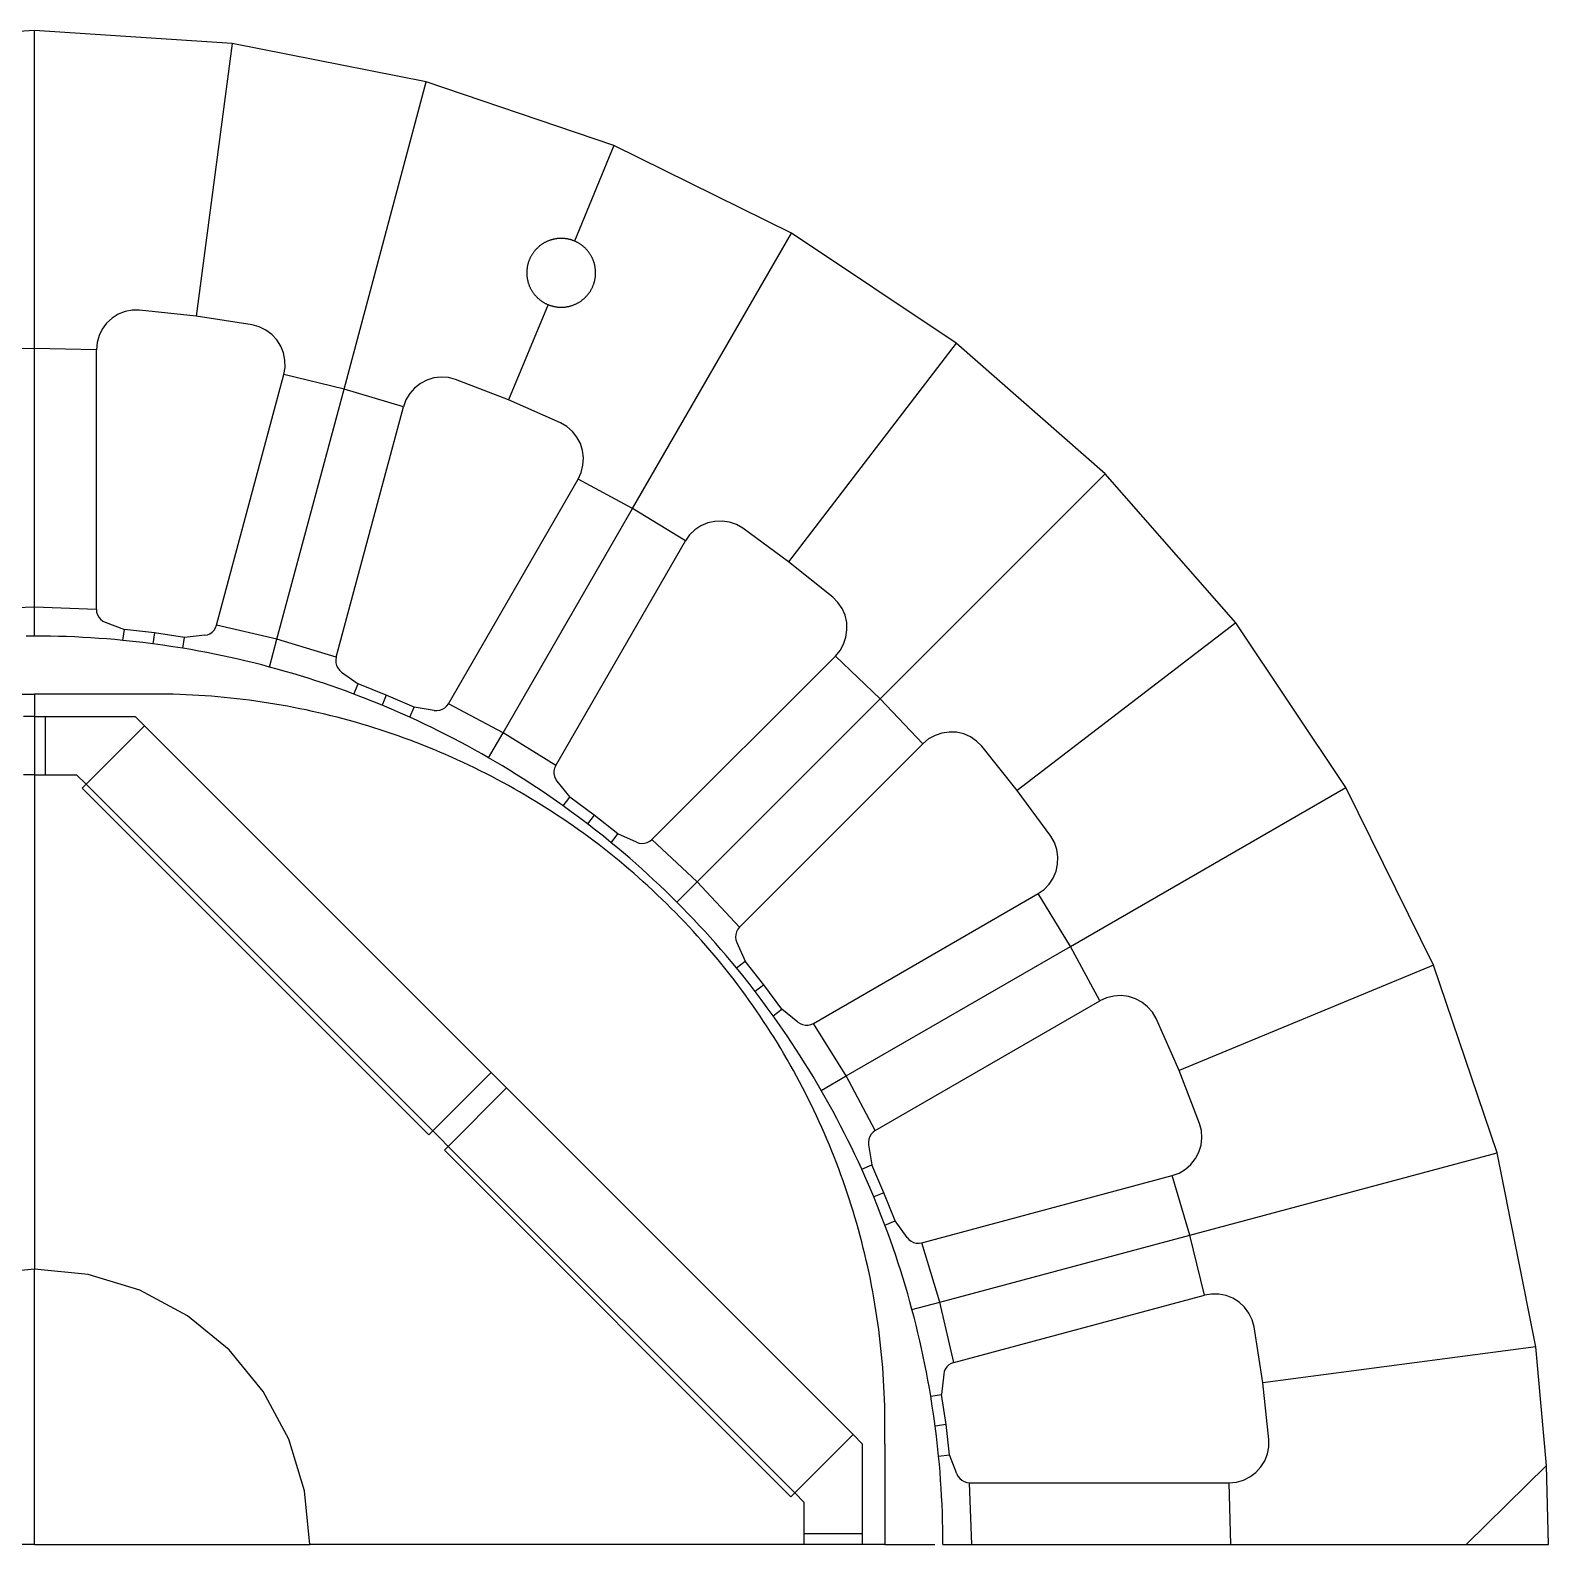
# Model space of a CAD drawing. Header units: metres. Extents: x -0.055 to 0.055, y 0 to 0.055.
# Drawn here: x -0.0001 to 0.055, y 0 to 0.055 of the extents above; entities that cross this region are included whole.
import ezdxf

# ---------------------------------------------------------------- set-up
doc = ezdxf.new("R2010")
doc.units = ezdxf.units.M

msp = doc.modelspace()

# ---------------------------------------------------------------- linework, layer by layer
at = {"layer": 'Layer'}
for p, q in [((0, 0.055), (-0.007179, 0.054529)), ((0, 0.043451), (0, 0.055)), ((0.007179, 0.054529), (0, 0.055)), ((0.007179, 0.054529), (0.005874, 0.044615)), ((0.014235, 0.053126), (0.007179, 0.054529)), ((0.011246, 0.04197), (0.014235, 0.053126)), ((0.021048, 0.050813), (0.014235, 0.053126)), ((0.021048, 0.050813), (0.019613, 0.047349)), ((0.0275, 0.047631), (0.021048, 0.050813)), ((0.018924, 0.047426), (0.018902, 0.047422)), ((0.018946, 0.04743), (0.018924, 0.047426)), ((0.018967, 0.047433), (0.018946, 0.04743)), ((0.018989, 0.047436), (0.018967, 0.047433)), ((0.019011, 0.047438), (0.018989, 0.047436)), ((0.019033, 0.04744), (0.019011, 0.047438)), ((0.019055, 0.047441), (0.019033, 0.04744)), ((0.019077, 0.047443), (0.019055, 0.047441)), ((0.019099, 0.047443), (0.019077, 0.047443)), ((0.01912, 0.047444), (0.019099, 0.047443)), ((0.019142, 0.047444), (0.01912, 0.047444)), ((0.019164, 0.047444), (0.019142, 0.047444)), ((0.019186, 0.047443), (0.019164, 0.047444)), ((0.019208, 0.047442), (0.019186, 0.047443)), ((0.01923, 0.04744), (0.019208, 0.047442)), ((0.019252, 0.047438), (0.01923, 0.04744)), ((0.019274, 0.047436), (0.019252, 0.047438)), ((0.019296, 0.047434), (0.019274, 0.047436)), ((0.019317, 0.04743), (0.019296, 0.047434)), ((0.019339, 0.047427), (0.019317, 0.04743)), ((0.019361, 0.047423), (0.019339, 0.047427)), ((0.021725, 0.03763), (0.0275, 0.047631)), ((0.033482, 0.043634), (0.0275, 0.047631)), ((0.018087, 0.046876), (0.018075, 0.046857)), ((0.018099, 0.046894), (0.018087, 0.046876)), ((0.018111, 0.046912), (0.018099, 0.046894)), ((0.018124, 0.04693), (0.018111, 0.046912)), ((0.018137, 0.046948), (0.018124, 0.04693)), ((0.01815, 0.046965), (0.018137, 0.046948)), ((0.018164, 0.046982), (0.01815, 0.046965)), ((0.018178, 0.046999), (0.018164, 0.046982)), ((0.018192, 0.047016), (0.018178, 0.046999)), ((0.018207, 0.047032), (0.018192, 0.047016)), ((0.018222, 0.047048), (0.018207, 0.047032)), ((0.018237, 0.047064), (0.018222, 0.047048)), ((0.018252, 0.04708), (0.018237, 0.047064)), ((0.018268, 0.047095), (0.018252, 0.04708)), ((0.018284, 0.04711), (0.018268, 0.047095)), ((0.0183, 0.047125), (0.018284, 0.04711)), ((0.018317, 0.047139), (0.0183, 0.047125)), ((0.018333, 0.047154), (0.018317, 0.047139)), ((0.01835, 0.047168), (0.018333, 0.047154)), ((0.018367, 0.047181), (0.01835, 0.047168)), ((0.018385, 0.047195), (0.018367, 0.047181)), ((0.018403, 0.047207), (0.018385, 0.047195)), ((0.01842, 0.04722), (0.018403, 0.047207)), ((0.018439, 0.047233), (0.01842, 0.04722)), ((0.018457, 0.047245), (0.018439, 0.047233)), ((0.018475, 0.047256), (0.018457, 0.047245)), ((0.018494, 0.047268), (0.018475, 0.047256)), ((0.018513, 0.047279), (0.018494, 0.047268)), ((0.018532, 0.04729), (0.018513, 0.047279)), ((0.018552, 0.0473), (0.018532, 0.04729)), ((0.018571, 0.04731), (0.018552, 0.0473)), ((0.018591, 0.04732), (0.018571, 0.04731)), ((0.018611, 0.047329), (0.018591, 0.04732)), ((0.018631, 0.047338), (0.018611, 0.047329)), ((0.018651, 0.047347), (0.018631, 0.047338)), ((0.018671, 0.047355), (0.018651, 0.047347)), ((0.018692, 0.047363), (0.018671, 0.047355)), ((0.018712, 0.047371), (0.018692, 0.047363)), ((0.018733, 0.047378), (0.018712, 0.047371)), ((0.018754, 0.047385), (0.018733, 0.047378)), ((0.018775, 0.047391), (0.018754, 0.047385)), ((0.018796, 0.047397), (0.018775, 0.047391)), ((0.018817, 0.047403), (0.018796, 0.047397)), ((0.018838, 0.047408), (0.018817, 0.047403)), ((0.018859, 0.047413), (0.018838, 0.047408)), ((0.018881, 0.047418), (0.018859, 0.047413)), ((0.018902, 0.047422), (0.018881, 0.047418)), ((0.019382, 0.047419), (0.019361, 0.047423)), ((0.019404, 0.047415), (0.019382, 0.047419)), ((0.019425, 0.04741), (0.019404, 0.047415)), ((0.019446, 0.047404), (0.019425, 0.04741)), ((0.019467, 0.047399), (0.019446, 0.047404)), ((0.019488, 0.047393), (0.019467, 0.047399)), ((0.019509, 0.047386), (0.019488, 0.047393)), ((0.01953, 0.04738), (0.019509, 0.047386)), ((0.019551, 0.047372), (0.01953, 0.04738)), ((0.019572, 0.047365), (0.019551, 0.047372)), ((0.019592, 0.047357), (0.019572, 0.047365)), ((0.019613, 0.047349), (0.019592, 0.047357)), ((0.019633, 0.04734), (0.019613, 0.047349)), ((0.019653, 0.047331), (0.019633, 0.04734)), ((0.019673, 0.047322), (0.019653, 0.047331)), ((0.019692, 0.047312), (0.019673, 0.047322)), ((0.019712, 0.047302), (0.019692, 0.047312)), ((0.019731, 0.047292), (0.019712, 0.047302)), ((0.01975, 0.047282), (0.019731, 0.047292)), ((0.019769, 0.047271), (0.01975, 0.047282)), ((0.019788, 0.047259), (0.019769, 0.047271)), ((0.019807, 0.047248), (0.019788, 0.047259)), ((0.019825, 0.047236), (0.019807, 0.047248)), ((0.019843, 0.047223), (0.019825, 0.047236)), ((0.019861, 0.047211), (0.019843, 0.047223)), ((0.019879, 0.047198), (0.019861, 0.047211)), ((0.019897, 0.047185), (0.019879, 0.047198)), ((0.019914, 0.047171), (0.019897, 0.047185)), ((0.019931, 0.047157), (0.019914, 0.047171)), ((0.019948, 0.047143), (0.019931, 0.047157)), ((0.019964, 0.047129), (0.019948, 0.047143)), ((0.01998, 0.047114), (0.019964, 0.047129)), ((0.019996, 0.047099), (0.01998, 0.047114)), ((0.020012, 0.047084), (0.019996, 0.047099)), ((0.020028, 0.047068), (0.020012, 0.047084)), ((0.020043, 0.047052), (0.020028, 0.047068)), ((0.020058, 0.047036), (0.020043, 0.047052)), ((0.020072, 0.04702), (0.020058, 0.047036)), ((0.020087, 0.047003), (0.020072, 0.04702)), ((0.020101, 0.046986), (0.020087, 0.047003)), ((0.020115, 0.046969), (0.020101, 0.046986)), ((0.020128, 0.046952), (0.020115, 0.046969)), ((0.020141, 0.046934), (0.020128, 0.046952)), ((0.020154, 0.046917), (0.020141, 0.046934)), ((0.020167, 0.046899), (0.020154, 0.046917)), ((0.020179, 0.04688), (0.020167, 0.046899)), ((0.020191, 0.046862), (0.020179, 0.04688)), ((0.017893, 0.046344), (0.017891, 0.046323)), ((0.017896, 0.046366), (0.017893, 0.046344)), ((0.017899, 0.046388), (0.017896, 0.046366)), ((0.017903, 0.04641), (0.017899, 0.046388)), ((0.017907, 0.046431), (0.017903, 0.04641)), ((0.017911, 0.046453), (0.017907, 0.046431)), ((0.017916, 0.046474), (0.017911, 0.046453)), ((0.017921, 0.046495), (0.017916, 0.046474)), ((0.017927, 0.046517), (0.017921, 0.046495)), ((0.017932, 0.046538), (0.017927, 0.046517)), ((0.017939, 0.046559), (0.017932, 0.046538)), ((0.017945, 0.04658), (0.017939, 0.046559)), ((0.017952, 0.046601), (0.017945, 0.04658)), ((0.017959, 0.046621), (0.017952, 0.046601)), ((0.017967, 0.046642), (0.017959, 0.046621)), ((0.017975, 0.046662), (0.017967, 0.046642)), ((0.017984, 0.046682), (0.017975, 0.046662)), ((0.017992, 0.046703), (0.017984, 0.046682)), ((0.018001, 0.046723), (0.017992, 0.046703)), ((0.018011, 0.046742), (0.018001, 0.046723)), ((0.018021, 0.046762), (0.018011, 0.046742)), ((0.018031, 0.046781), (0.018021, 0.046762)), ((0.018041, 0.046801), (0.018031, 0.046781)), ((0.018052, 0.04682), (0.018041, 0.046801)), ((0.018063, 0.046839), (0.018052, 0.04682)), ((0.018075, 0.046857), (0.018063, 0.046839)), ((0.020202, 0.046843), (0.020191, 0.046862)), ((0.020213, 0.046825), (0.020202, 0.046843)), ((0.020224, 0.046805), (0.020213, 0.046825)), ((0.020235, 0.046786), (0.020224, 0.046805)), ((0.020245, 0.046767), (0.020235, 0.046786)), ((0.020255, 0.046747), (0.020245, 0.046767)), ((0.020265, 0.046727), (0.020255, 0.046747)), ((0.020274, 0.046708), (0.020265, 0.046727)), ((0.020283, 0.046687), (0.020274, 0.046708)), ((0.020291, 0.046667), (0.020283, 0.046687)), ((0.020299, 0.046647), (0.020291, 0.046667)), ((0.020307, 0.046626), (0.020299, 0.046647)), ((0.020314, 0.046606), (0.020307, 0.046626)), ((0.020321, 0.046585), (0.020314, 0.046606)), ((0.020328, 0.046564), (0.020321, 0.046585)), ((0.020334, 0.046543), (0.020328, 0.046564)), ((0.02034, 0.046522), (0.020334, 0.046543)), ((0.020346, 0.046501), (0.02034, 0.046522)), ((0.020351, 0.046479), (0.020346, 0.046501)), ((0.020356, 0.046458), (0.020351, 0.046479)), ((0.02036, 0.046436), (0.020356, 0.046458)), ((0.020364, 0.046415), (0.02036, 0.046436)), ((0.020368, 0.046393), (0.020364, 0.046415)), ((0.020371, 0.046372), (0.020368, 0.046393)), ((0.020374, 0.04635), (0.020371, 0.046372)), ((0.020377, 0.046328), (0.020374, 0.04635)), ((0.020379, 0.046306), (0.020377, 0.046328)), ((0.017885, 0.046235), (0.017884, 0.046213)), ((0.017884, 0.046213), (0.017884, 0.046191)), ((0.017884, 0.046191), (0.017884, 0.046169)), ((0.017884, 0.046169), (0.017885, 0.046147)), ((0.017886, 0.046257), (0.017885, 0.046235)), ((0.017885, 0.046147), (0.017886, 0.046125)), ((0.017887, 0.046279), (0.017886, 0.046257)), ((0.017886, 0.046125), (0.017887, 0.046104)), ((0.017889, 0.046301), (0.017887, 0.046279)), ((0.017887, 0.046104), (0.017889, 0.046082)), ((0.017891, 0.046323), (0.017889, 0.046301)), ((0.017889, 0.046082), (0.017891, 0.04606)), ((0.017891, 0.04606), (0.017894, 0.046038)), ((0.017894, 0.046038), (0.017897, 0.046016)), ((0.017897, 0.046016), (0.0179, 0.045995)), ((0.0179, 0.045995), (0.017904, 0.045973)), ((0.017904, 0.045973), (0.017908, 0.045951)), ((0.017908, 0.045951), (0.017912, 0.04593)), ((0.017912, 0.04593), (0.017917, 0.045909)), ((0.017917, 0.045909), (0.017922, 0.045887)), ((0.017922, 0.045887), (0.017928, 0.045866)), ((0.017928, 0.045866), (0.017934, 0.045845)), ((0.017934, 0.045845), (0.01794, 0.045824)), ((0.01794, 0.045824), (0.017947, 0.045803)), ((0.017947, 0.045803), (0.017954, 0.045782)), ((0.017954, 0.045782), (0.017961, 0.045762)), ((0.020309, 0.045767), (0.020316, 0.045787)), ((0.020316, 0.045787), (0.020323, 0.045808)), ((0.020323, 0.045808), (0.02033, 0.045829)), ((0.02033, 0.045829), (0.020336, 0.04585)), ((0.020336, 0.04585), (0.020342, 0.045871)), ((0.020342, 0.045871), (0.020347, 0.045893)), ((0.020347, 0.045893), (0.020352, 0.045914)), ((0.020352, 0.045914), (0.020357, 0.045935)), ((0.020357, 0.045935), (0.020361, 0.045957)), ((0.020361, 0.045957), (0.020365, 0.045978)), ((0.020365, 0.045978), (0.020369, 0.046)), ((0.020369, 0.046), (0.020372, 0.046022)), ((0.020372, 0.046022), (0.020375, 0.046044)), ((0.020375, 0.046044), (0.020378, 0.046065)), ((0.020378, 0.046065), (0.02038, 0.046087)), ((0.020381, 0.046284), (0.020379, 0.046306)), ((0.02038, 0.046087), (0.020381, 0.046109)), ((0.020382, 0.046263), (0.020381, 0.046284)), ((0.020381, 0.046109), (0.020383, 0.046131)), ((0.020383, 0.046241), (0.020382, 0.046263)), ((0.020384, 0.046219), (0.020383, 0.046241)), ((0.020383, 0.046153), (0.020384, 0.046175)), ((0.020383, 0.046131), (0.020383, 0.046153)), ((0.020384, 0.046197), (0.020384, 0.046219)), ((0.020384, 0.046175), (0.020384, 0.046197)), ((0.017961, 0.045762), (0.017969, 0.045741)), ((0.017969, 0.045741), (0.017977, 0.045721)), ((0.017977, 0.045721), (0.017986, 0.0457)), ((0.017986, 0.0457), (0.017995, 0.04568)), ((0.017995, 0.04568), (0.018004, 0.04566)), ((0.018004, 0.04566), (0.018013, 0.045641)), ((0.018013, 0.045641), (0.018023, 0.045621)), ((0.018023, 0.045621), (0.018033, 0.045602)), ((0.018033, 0.045602), (0.018044, 0.045582)), ((0.018044, 0.045582), (0.018055, 0.045563)), ((0.018055, 0.045563), (0.018066, 0.045545)), ((0.018066, 0.045545), (0.018078, 0.045526)), ((0.018078, 0.045526), (0.01809, 0.045508)), ((0.01809, 0.045508), (0.018102, 0.045489)), ((0.018102, 0.045489), (0.018114, 0.045471)), ((0.018114, 0.045471), (0.018127, 0.045453)), ((0.018127, 0.045453), (0.01814, 0.045436)), ((0.01814, 0.045436), (0.018154, 0.045419)), ((0.018154, 0.045419), (0.018167, 0.045402)), ((0.018167, 0.045402), (0.018182, 0.045385)), ((0.018182, 0.045385), (0.018196, 0.045368)), ((0.018196, 0.045368), (0.018211, 0.045352)), ((0.018211, 0.045352), (0.018225, 0.045336)), ((0.018225, 0.045336), (0.018241, 0.04532)), ((0.018241, 0.04532), (0.018256, 0.045304)), ((0.018256, 0.045304), (0.018272, 0.045289)), ((0.018272, 0.045289), (0.018288, 0.045274)), ((0.018288, 0.045274), (0.018304, 0.045259)), ((0.018304, 0.045259), (0.018321, 0.045245)), ((0.018321, 0.045245), (0.018337, 0.045231)), ((0.018337, 0.045231), (0.018355, 0.045217)), ((0.019901, 0.045207), (0.019918, 0.04522)), ((0.019918, 0.04522), (0.019935, 0.045234)), ((0.019935, 0.045234), (0.019952, 0.045248)), ((0.019952, 0.045248), (0.019968, 0.045263)), ((0.019968, 0.045263), (0.019984, 0.045278)), ((0.019984, 0.045278), (0.02, 0.045293)), ((0.02, 0.045293), (0.020016, 0.045308)), ((0.020016, 0.045308), (0.020032, 0.045324)), ((0.020032, 0.045324), (0.020047, 0.04534)), ((0.020047, 0.04534), (0.020062, 0.045356)), ((0.020062, 0.045356), (0.020076, 0.045372)), ((0.020076, 0.045372), (0.02009, 0.045389)), ((0.02009, 0.045389), (0.020104, 0.045406)), ((0.020104, 0.045406), (0.020118, 0.045423)), ((0.020118, 0.045423), (0.020131, 0.04544)), ((0.020131, 0.04544), (0.020144, 0.045458)), ((0.020144, 0.045458), (0.020157, 0.045476)), ((0.020157, 0.045476), (0.02017, 0.045494)), ((0.02017, 0.045494), (0.020182, 0.045512)), ((0.020182, 0.045512), (0.020194, 0.045531)), ((0.020194, 0.045531), (0.020205, 0.045549)), ((0.020205, 0.045549), (0.020216, 0.045568)), ((0.020216, 0.045568), (0.020227, 0.045587)), ((0.020227, 0.045587), (0.020238, 0.045607)), ((0.020238, 0.045607), (0.020248, 0.045626)), ((0.020248, 0.045626), (0.020257, 0.045646)), ((0.020257, 0.045646), (0.020267, 0.045665)), ((0.020267, 0.045665), (0.020276, 0.045685)), ((0.020276, 0.045685), (0.020285, 0.045706)), ((0.020285, 0.045706), (0.020293, 0.045726)), ((0.020293, 0.045726), (0.020301, 0.045746)), ((0.020301, 0.045746), (0.020309, 0.045767)), ((0.003047, 0.044687), (0.002821, 0.044546)), ((0.003295, 0.044785), (0.003047, 0.044687)), ((0.003557, 0.044835), (0.003295, 0.044785)), ((0.003823, 0.044837), (0.003557, 0.044835)), ((0.005874, 0.044615), (0.003823, 0.044837)), ((0.018656, 0.045039), (0.017221, 0.041575)), ((0.018355, 0.045217), (0.018372, 0.045203)), ((0.018372, 0.045203), (0.018389, 0.04519)), ((0.018389, 0.04519), (0.018407, 0.045177)), ((0.018407, 0.045177), (0.018425, 0.045165)), ((0.018425, 0.045165), (0.018443, 0.045152)), ((0.018443, 0.045152), (0.018462, 0.04514)), ((0.018462, 0.04514), (0.01848, 0.045129)), ((0.01848, 0.045129), (0.018499, 0.045117)), ((0.018499, 0.045117), (0.018518, 0.045106)), ((0.018518, 0.045106), (0.018537, 0.045096)), ((0.018537, 0.045096), (0.018556, 0.045085)), ((0.018556, 0.045085), (0.018576, 0.045076)), ((0.018576, 0.045076), (0.018596, 0.045066)), ((0.018596, 0.045066), (0.018616, 0.045057)), ((0.018616, 0.045057), (0.018636, 0.045048)), ((0.018636, 0.045048), (0.018656, 0.045039)), ((0.018656, 0.045039), (0.018676, 0.045031)), ((0.018676, 0.045031), (0.018697, 0.045023)), ((0.018697, 0.045023), (0.018717, 0.045016)), ((0.018717, 0.045016), (0.018738, 0.045008)), ((0.018738, 0.045008), (0.018759, 0.045002)), ((0.018759, 0.045002), (0.01878, 0.044995)), ((0.01878, 0.044995), (0.018801, 0.044989)), ((0.018801, 0.044989), (0.018822, 0.044984)), ((0.018822, 0.044984), (0.018843, 0.044978)), ((0.018843, 0.044978), (0.018865, 0.044973)), ((0.018865, 0.044973), (0.018886, 0.044969)), ((0.018886, 0.044969), (0.018908, 0.044965)), ((0.018908, 0.044965), (0.018929, 0.044961)), ((0.018929, 0.044961), (0.018951, 0.044957)), ((0.018951, 0.044957), (0.018973, 0.044954)), ((0.018973, 0.044954), (0.018995, 0.044952)), ((0.018995, 0.044952), (0.019016, 0.04495)), ((0.019016, 0.04495), (0.019038, 0.044948)), ((0.019038, 0.044948), (0.01906, 0.044946)), ((0.01906, 0.044946), (0.019082, 0.044945)), ((0.019082, 0.044945), (0.019104, 0.044944)), ((0.019104, 0.044944), (0.019126, 0.044944)), ((0.019126, 0.044944), (0.019148, 0.044944)), ((0.019148, 0.044944), (0.01917, 0.044944)), ((0.01917, 0.044944), (0.019192, 0.044945)), ((0.019192, 0.044945), (0.019214, 0.044947)), ((0.019214, 0.044947), (0.019236, 0.044948)), ((0.019236, 0.044948), (0.019257, 0.04495)), ((0.019257, 0.04495), (0.019279, 0.044952)), ((0.019279, 0.044952), (0.019301, 0.044955)), ((0.019301, 0.044955), (0.019323, 0.044958)), ((0.019323, 0.044958), (0.019344, 0.044962)), ((0.019344, 0.044962), (0.019366, 0.044966)), ((0.019366, 0.044966), (0.019387, 0.04497)), ((0.019387, 0.04497), (0.019409, 0.044975)), ((0.019409, 0.044975), (0.01943, 0.04498)), ((0.01943, 0.04498), (0.019452, 0.044985)), ((0.019452, 0.044985), (0.019473, 0.044991)), ((0.019473, 0.044991), (0.019494, 0.044997)), ((0.019494, 0.044997), (0.019515, 0.045003)), ((0.019515, 0.045003), (0.019536, 0.04501)), ((0.019536, 0.04501), (0.019556, 0.045017)), ((0.019556, 0.045017), (0.019577, 0.045025)), ((0.019577, 0.045025), (0.019597, 0.045033)), ((0.019597, 0.045033), (0.019618, 0.045041)), ((0.019618, 0.045041), (0.019638, 0.04505)), ((0.019638, 0.04505), (0.019658, 0.045059)), ((0.019658, 0.045059), (0.019678, 0.045068)), ((0.019678, 0.045068), (0.019697, 0.045078)), ((0.019697, 0.045078), (0.019717, 0.045088)), ((0.019717, 0.045088), (0.019736, 0.045098)), ((0.019736, 0.045098), (0.019755, 0.045109)), ((0.019755, 0.045109), (0.019774, 0.04512)), ((0.019774, 0.04512), (0.019793, 0.045132)), ((0.019793, 0.045132), (0.019811, 0.045143)), ((0.019811, 0.045143), (0.01983, 0.045155)), ((0.01983, 0.045155), (0.019848, 0.045168)), ((0.019848, 0.045168), (0.019866, 0.04518)), ((0.019866, 0.04518), (0.019883, 0.045193)), ((0.019883, 0.045193), (0.019901, 0.045207)), ((0.002465, 0.044153), (0.002347, 0.043914)), ((0.002625, 0.044366), (0.002465, 0.044153)), ((0.002821, 0.044546), (0.002625, 0.044366)), ((0.007912, 0.044299), (0.005874, 0.044615)), ((0.008169, 0.044228), (0.007912, 0.044299)), ((0.008408, 0.044112), (0.008169, 0.044228)), ((0.002274, 0.043658), (0.00225, 0.043393)), ((0.002347, 0.043914), (0.002274, 0.043658)), ((0.008622, 0.043953), (0.008408, 0.044112)), ((0.008804, 0.043758), (0.008622, 0.043953)), ((0.008947, 0.043534), (0.008804, 0.043758)), ((0.033482, 0.043634), (0.027394, 0.035701)), ((0.038891, 0.038891), (0.033482, 0.043634)), ((0, 0.043451), (-0.00225, 0.043393)), ((0, 0.034045), (0, 0.043451)), ((0.00225, 0.043393), (0, 0.043451)), ((0.00225, 0.03397), (0.00225, 0.043393)), ((0.009046, 0.043286), (0.008947, 0.043534)), ((0.009099, 0.043025), (0.009046, 0.043286)), ((0.009103, 0.042759), (0.009099, 0.043025)), ((0.006619, 0.033395), (0.009057, 0.042496)), ((0.009057, 0.042496), (0.009103, 0.042759)), ((0.011246, 0.04197), (0.009057, 0.042496)), ((0.008811, 0.032885), (0.011246, 0.04197)), ((0.013404, 0.041332), (0.011246, 0.04197)), ((0.013809, 0.04201), (0.013633, 0.04181)), ((0.014019, 0.042175), (0.013809, 0.04201)), ((0.014255, 0.042298), (0.014019, 0.042175)), ((0.014509, 0.042376), (0.014255, 0.042298)), ((0.014774, 0.042406), (0.014509, 0.042376)), ((0.01504, 0.042387), (0.014774, 0.042406)), ((0.015298, 0.04232), (0.01504, 0.042387)), ((0.017221, 0.041575), (0.015298, 0.04232)), ((0.013496, 0.041582), (0.013404, 0.041332)), ((0.013633, 0.04181), (0.013496, 0.041582)), ((0.019108, 0.040742), (0.017221, 0.041575)), ((0.010965, 0.03223), (0.013404, 0.041332)), ((0.019337, 0.040607), (0.019108, 0.040742)), ((0.019539, 0.040432), (0.019337, 0.040607)), ((0.019705, 0.040224), (0.019539, 0.040432)), ((0.01983, 0.039989), (0.019705, 0.040224)), ((0.019909, 0.039735), (0.01983, 0.039989)), ((0.019941, 0.03947), (0.019909, 0.039735)), ((0.019859, 0.038946), (0.019924, 0.039204)), ((0.019924, 0.039204), (0.019941, 0.03947)), ((0.015037, 0.030544), (0.019748, 0.038704)), ((0.019748, 0.038704), (0.019859, 0.038946)), ((0.021725, 0.03763), (0.019748, 0.038704)), ((0.030724, 0.030724), (0.038891, 0.038891)), ((0.043634, 0.033482), (0.038891, 0.038891)), ((0.017022, 0.029483), (0.021725, 0.03763)), ((0.023645, 0.036454), (0.021725, 0.03763)), ((0.024211, 0.037005), (0.02399, 0.036857)), ((0.024456, 0.037109), (0.024211, 0.037005)), ((0.024717, 0.037167), (0.024456, 0.037109)), ((0.024983, 0.037177), (0.024717, 0.037167)), ((0.025246, 0.037137), (0.024983, 0.037177)), ((0.025498, 0.03705), (0.025246, 0.037137)), ((0.02573, 0.036919), (0.025498, 0.03705)), ((0.018934, 0.028294), (0.023645, 0.036454)), ((0.023799, 0.036672), (0.023645, 0.036454)), ((0.02399, 0.036857), (0.023799, 0.036672)), ((0.027394, 0.035701), (0.02573, 0.036919)), ((0.029001, 0.034408), (0.027394, 0.035701)), ((0.029188, 0.034218), (0.029001, 0.034408)), ((0.029338, 0.033998), (0.029188, 0.034218)), ((0, 0.034045), (-0.00225, 0.03397)), ((0, 0.033), (0, 0.034045)), ((0.00225, 0.03397), (0, 0.034045)), ((0.00225, 0.03397), (0.00226, 0.03387)), ((0.00226, 0.03387), (0.00229, 0.033774)), ((0.00229, 0.033774), (0.002339, 0.033686)), ((0.002339, 0.033686), (0.002404, 0.033609)), ((0.029444, 0.033754), (0.029338, 0.033998)), ((0.029504, 0.033494), (0.029444, 0.033754)), ((0.002404, 0.033609), (0.002483, 0.033547)), ((0.002483, 0.033547), (0.002573, 0.033503)), ((0.002573, 0.033503), (0.003267, 0.03324)), ((0.003214, 0.032843), (0.003267, 0.03324)), ((0.00436, 0.033114), (0.003267, 0.03324)), ((0.00436, 0.033114), (0.004307, 0.032718)), ((0.005448, 0.032953), (0.00436, 0.033114)), ((0.006377, 0.033086), (0.00646, 0.033143)), ((0.00646, 0.033143), (0.006529, 0.033216)), ((0.006529, 0.033216), (0.006583, 0.033301)), ((0.006583, 0.033301), (0.006619, 0.033395)), ((0.008811, 0.032885), (0.006619, 0.033395)), ((0.029478, 0.032964), (0.029515, 0.033228)), ((0.029515, 0.033228), (0.029504, 0.033494)), ((0.043634, 0.033482), (0.035701, 0.027394)), ((0.047631, 0.0275), (0.043634, 0.033482)), ((0, 0.033), (-0.000293, 0.032999)), ((0.000293, 0.032999), (0, 0.033)), ((0.000585, 0.032995), (0.000293, 0.032999)), ((0.000878, 0.032988), (0.000585, 0.032995)), ((0.00117, 0.032979), (0.000878, 0.032988)), ((0.001463, 0.032968), (0.00117, 0.032979)), ((0.001755, 0.032953), (0.001463, 0.032968)), ((0.002047, 0.032936), (0.001755, 0.032953)), ((0.002339, 0.032917), (0.002047, 0.032936)), ((0.002631, 0.032895), (0.002339, 0.032917)), ((0.002923, 0.03287), (0.002631, 0.032895)), ((0.003214, 0.032843), (0.002923, 0.03287)), ((0.003579, 0.032805), (0.003214, 0.032843)), ((0.003944, 0.032764), (0.003579, 0.032805)), ((0.004307, 0.032718), (0.003944, 0.032764)), ((0.004671, 0.032668), (0.004307, 0.032718)), ((0.005033, 0.032614), (0.004671, 0.032668)), ((0.005396, 0.032556), (0.005033, 0.032614)), ((0.005396, 0.032556), (0.005448, 0.032953)), ((0.005684, 0.032507), (0.005396, 0.032556)), ((0.006186, 0.033027), (0.005448, 0.032953)), ((0.006186, 0.033027), (0.006284, 0.033047)), ((0.006284, 0.033047), (0.006377, 0.033086)), ((0.008541, 0.031876), (0.008811, 0.032885)), ((0.010965, 0.03223), (0.008811, 0.032885)), ((0.029262, 0.032479), (0.029392, 0.032712)), ((0.029392, 0.032712), (0.029478, 0.032964)), ((0.005972, 0.032455), (0.005684, 0.032507)), ((0.00626, 0.032401), (0.005972, 0.032455)), ((0.006547, 0.032344), (0.00626, 0.032401)), ((0.006833, 0.032285), (0.006547, 0.032344)), ((0.00712, 0.032223), (0.006833, 0.032285)), ((0.007405, 0.032158), (0.00712, 0.032223)), ((0.00769, 0.032091), (0.007405, 0.032158)), ((0.007974, 0.032022), (0.00769, 0.032091)), ((0.008258, 0.03195), (0.007974, 0.032022)), ((0.010965, 0.03223), (0.010949, 0.032131)), ((0.010949, 0.032131), (0.010953, 0.032031)), ((0.010953, 0.032031), (0.010977, 0.031933)), ((0.02243, 0.025611), (0.029092, 0.032274)), ((0.029092, 0.032274), (0.029262, 0.032479)), ((0.030724, 0.030724), (0.029092, 0.032274)), ((0.008541, 0.031876), (0.008258, 0.03195)), ((0.008823, 0.031799), (0.008541, 0.031876)), ((0.009105, 0.031719), (0.008823, 0.031799)), ((0.009386, 0.031637), (0.009105, 0.031719)), ((0.009666, 0.031553), (0.009386, 0.031637)), ((0.009946, 0.031466), (0.009666, 0.031553)), ((0.010224, 0.031376), (0.009946, 0.031466)), ((0.010977, 0.031933), (0.011021, 0.031842)), ((0.011021, 0.031842), (0.011081, 0.031762)), ((0.011081, 0.031762), (0.011156, 0.031695)), ((0.011156, 0.031695), (0.011758, 0.031262)), ((-0.003655, 0.030884), (0, 0.030884)), ((0.003655, 0.030884), (0, 0.030884)), ((0, 0.030884), (0, 0.030084)), ((0.003887, 0.03089), (0.003655, 0.030884)), ((0.004119, 0.030893), (0.003887, 0.03089)), ((0.00435, 0.030894), (0.004119, 0.030893)), ((0.004582, 0.030893), (0.00435, 0.030894)), ((0.004814, 0.03089), (0.004582, 0.030893)), ((0.005045, 0.030885), (0.004814, 0.03089)), ((0.005277, 0.030878), (0.005045, 0.030885)), ((0.010502, 0.031284), (0.010224, 0.031376)), ((0.010779, 0.03119), (0.010502, 0.031284)), ((0.011056, 0.031093), (0.010779, 0.03119)), ((0.011331, 0.030994), (0.011056, 0.031093)), ((0.011605, 0.030892), (0.011331, 0.030994)), ((0.011605, 0.030892), (0.011758, 0.031262)), ((0.011948, 0.030761), (0.011605, 0.030892)), ((0.012782, 0.030858), (0.011758, 0.031262)), ((0.005508, 0.030869), (0.005277, 0.030878)), ((0.00574, 0.030858), (0.005508, 0.030869)), ((0.005971, 0.030845), (0.00574, 0.030858)), ((0.006202, 0.03083), (0.005971, 0.030845)), ((0.006433, 0.030813), (0.006202, 0.03083)), ((0.006664, 0.030794), (0.006433, 0.030813)), ((0.006895, 0.030773), (0.006664, 0.030794)), ((0.007125, 0.030749), (0.006895, 0.030773)), ((0.007355, 0.030724), (0.007125, 0.030749)), ((0.007586, 0.030697), (0.007355, 0.030724)), ((0.007815, 0.030668), (0.007586, 0.030697)), ((0.008045, 0.030637), (0.007815, 0.030668)), ((0.008274, 0.030604), (0.008045, 0.030637)), ((0.008503, 0.030568), (0.008274, 0.030604)), ((0.008732, 0.030531), (0.008503, 0.030568)), ((0.00896, 0.030492), (0.008732, 0.030531)), ((0.009188, 0.030451), (0.00896, 0.030492)), ((0.009416, 0.030408), (0.009188, 0.030451)), ((0.009643, 0.030363), (0.009416, 0.030408)), ((0.00987, 0.030316), (0.009643, 0.030363)), ((0.012289, 0.030626), (0.011948, 0.030761)), ((0.012629, 0.030488), (0.012289, 0.030626)), ((0.012782, 0.030858), (0.012629, 0.030488)), ((0.012967, 0.030346), (0.012629, 0.030488)), ((0.013791, 0.03042), (0.012782, 0.030858)), ((0.013303, 0.0302), (0.012967, 0.030346)), ((0.013638, 0.03005), (0.013791, 0.03042)), ((0.014523, 0.030301), (0.013791, 0.03042)), ((0.014723, 0.030308), (0.014818, 0.030342)), ((0.014818, 0.030342), (0.014904, 0.030394)), ((0.014904, 0.030394), (0.014978, 0.030462)), ((0.014978, 0.030462), (0.015037, 0.030544)), ((0.017022, 0.029483), (0.015037, 0.030544)), ((0.024073, 0.024073), (0.030724, 0.030724)), ((0.032274, 0.029092), (0.030724, 0.030724)), ((0, 0.030084), (-0.0004, 0.030084)), ((0, 0.030084), (0.0004, 0.030084)), ((0, 0.030084), (0, 0.027963)), ((0.0004, 0.030084), (0.003655, 0.030084)), ((0.0004, 0.027963), (0.0004, 0.030084)), ((0.003655, 0.030084), (0.004001, 0.029739)), ((0.010096, 0.030266), (0.00987, 0.030316)), ((0.010322, 0.030215), (0.010096, 0.030266)), ((0.010548, 0.030162), (0.010322, 0.030215)), ((0.010773, 0.030107), (0.010548, 0.030162)), ((0.010997, 0.03005), (0.010773, 0.030107)), ((0.011221, 0.029991), (0.010997, 0.03005)), ((0.011445, 0.029931), (0.011221, 0.029991)), ((0.011668, 0.029868), (0.011445, 0.029931)), ((0.01189, 0.029803), (0.011668, 0.029868)), ((0.012112, 0.029736), (0.01189, 0.029803)), ((0.013638, 0.03005), (0.013303, 0.0302)), ((0.013904, 0.029928), (0.013638, 0.03005)), ((0.014169, 0.029804), (0.013904, 0.029928)), ((0.014432, 0.029677), (0.014169, 0.029804)), ((0.014523, 0.030301), (0.014623, 0.030294)), ((0.014623, 0.030294), (0.014723, 0.030308)), ((0.001879, 0.027618), (0.004001, 0.029739)), ((0.004001, 0.029739), (0.016587, 0.017153)), ((0.012333, 0.029668), (0.012112, 0.029736)), ((0.012554, 0.029597), (0.012333, 0.029668)), ((0.012774, 0.029525), (0.012554, 0.029597)), ((0.012993, 0.02945), (0.012774, 0.029525)), ((0.013212, 0.029374), (0.012993, 0.02945)), ((0.01343, 0.029296), (0.013212, 0.029374)), ((0.013647, 0.029215), (0.01343, 0.029296)), ((0.014695, 0.029548), (0.014432, 0.029677)), ((0.014957, 0.029416), (0.014695, 0.029548)), ((0.015217, 0.029282), (0.014957, 0.029416)), ((0.015476, 0.029146), (0.015217, 0.029282)), ((0.0165, 0.028579), (0.017022, 0.029483)), ((0.018934, 0.028294), (0.017022, 0.029483)), ((0.032479, 0.029262), (0.032274, 0.029092)), ((0.032712, 0.029392), (0.032479, 0.029262)), ((0.032964, 0.029478), (0.032712, 0.029392)), ((0.033228, 0.029515), (0.032964, 0.029478)), ((0.033494, 0.029504), (0.033228, 0.029515)), ((0.033754, 0.029444), (0.033494, 0.029504)), ((0.033998, 0.029338), (0.033754, 0.029444)), ((0.034218, 0.029188), (0.033998, 0.029338)), ((0.013864, 0.029133), (0.013647, 0.029215)), ((0.01408, 0.02905), (0.013864, 0.029133)), ((0.014295, 0.028964), (0.01408, 0.02905)), ((0.01451, 0.028876), (0.014295, 0.028964)), ((0.014723, 0.028786), (0.01451, 0.028876)), ((0.014936, 0.028695), (0.014723, 0.028786)), ((0.015148, 0.028602), (0.014936, 0.028695)), ((0.015734, 0.029008), (0.015476, 0.029146)), ((0.01599, 0.028867), (0.015734, 0.029008)), ((0.016246, 0.028724), (0.01599, 0.028867)), ((0.0165, 0.028579), (0.016246, 0.028724)), ((0.025611, 0.02243), (0.032274, 0.029092)), ((0.034408, 0.029001), (0.034218, 0.029188)), ((0.035701, 0.027394), (0.034408, 0.029001)), ((0.015359, 0.028507), (0.015148, 0.028602)), ((0.01557, 0.02841), (0.015359, 0.028507)), ((0.015779, 0.028311), (0.01557, 0.02841)), ((0.015988, 0.02821), (0.015779, 0.028311)), ((0.016196, 0.028108), (0.015988, 0.02821)), ((0.016753, 0.028431), (0.0165, 0.028579)), ((0.017004, 0.028282), (0.016753, 0.028431)), ((0.017254, 0.02813), (0.017004, 0.028282)), ((0.017503, 0.027976), (0.017254, 0.02813)), ((0.018892, 0.028202), (0.01887, 0.028104)), ((0.018934, 0.028294), (0.018892, 0.028202)), ((0, 0.027963), (-0.0004, 0.027963)), ((0, 0.027963), (0.0004, 0.027963)), ((0, 0.027963), (0, 0.01)), ((0.0004, 0.027963), (0.001534, 0.027963)), ((0.001534, 0.027963), (0.001879, 0.027618)), ((0.001738, 0.027477), (0.001879, 0.027618)), ((0.001879, 0.027618), (0.014466, 0.015031)), ((0.016403, 0.028004), (0.016196, 0.028108)), ((0.016609, 0.027898), (0.016403, 0.028004)), ((0.016814, 0.02779), (0.016609, 0.027898)), ((0.017018, 0.02768), (0.016814, 0.02779)), ((0.017221, 0.027569), (0.017018, 0.02768)), ((0.017751, 0.027819), (0.017503, 0.027976)), ((0.017997, 0.027661), (0.017751, 0.027819)), ((0.018241, 0.0275), (0.017997, 0.027661)), ((0.01887, 0.028104), (0.018868, 0.028004)), ((0.018868, 0.028004), (0.018886, 0.027905)), ((0.018886, 0.027905), (0.018924, 0.027811)), ((0.018924, 0.027811), (0.01898, 0.027728)), ((0.01898, 0.027728), (0.019449, 0.027153)), ((0.014324, 0.01489), (0.001738, 0.027477)), ((0.017423, 0.027456), (0.017221, 0.027569)), ((0.017624, 0.027341), (0.017423, 0.027456)), ((0.017824, 0.027224), (0.017624, 0.027341)), ((0.018023, 0.027106), (0.017824, 0.027224)), ((0.018222, 0.026985), (0.018023, 0.027106)), ((0.018485, 0.027337), (0.018241, 0.0275)), ((0.018726, 0.027172), (0.018485, 0.027337)), ((0.018967, 0.027005), (0.018726, 0.027172)), ((0.019205, 0.026836), (0.019449, 0.027153)), ((0.020333, 0.026498), (0.019449, 0.027153)), ((0.036919, 0.02573), (0.035701, 0.027394)), ((0.03763, 0.021725), (0.047631, 0.0275)), ((0.050813, 0.021048), (0.047631, 0.0275)), ((0.018419, 0.026864), (0.018222, 0.026985)), ((0.018614, 0.02674), (0.018419, 0.026864)), ((0.018809, 0.026615), (0.018614, 0.02674)), ((0.019003, 0.026488), (0.018809, 0.026615)), ((0.019205, 0.026836), (0.018967, 0.027005)), ((0.019196, 0.026359), (0.019003, 0.026488)), ((0.019502, 0.026621), (0.019205, 0.026836)), ((0.019797, 0.026402), (0.019502, 0.026621)), ((0.020333, 0.026498), (0.020089, 0.026181)), ((0.021194, 0.025814), (0.020333, 0.026498)), ((0.019387, 0.026229), (0.019196, 0.026359)), ((0.019578, 0.026097), (0.019387, 0.026229)), ((0.019767, 0.025963), (0.019578, 0.026097)), ((0.019955, 0.025828), (0.019767, 0.025963)), ((0.020089, 0.026181), (0.019797, 0.026402)), ((0.020379, 0.025956), (0.020089, 0.026181)), ((0.020666, 0.025728), (0.020379, 0.025956)), ((0.020142, 0.025691), (0.019955, 0.025828)), ((0.020327, 0.025552), (0.020142, 0.025691)), ((0.020512, 0.025412), (0.020327, 0.025552)), ((0.020695, 0.02527), (0.020512, 0.025412)), ((0.020951, 0.025496), (0.020666, 0.025728)), ((0.020951, 0.025496), (0.021194, 0.025814)), ((0.021176, 0.02531), (0.020951, 0.025496)), ((0.021871, 0.025509), (0.021194, 0.025814)), ((0.021871, 0.025509), (0.021966, 0.025477)), ((0.021966, 0.025477), (0.022066, 0.025465)), ((0.022066, 0.025465), (0.022166, 0.025473)), ((0.022166, 0.025473), (0.022263, 0.025501)), ((0.022263, 0.025501), (0.022352, 0.025548)), ((0.022352, 0.025548), (0.02243, 0.025611)), ((0.024073, 0.024073), (0.02243, 0.025611)), ((0.03705, 0.025498), (0.036919, 0.02573)), ((0.037137, 0.025246), (0.03705, 0.025498)), ((0.020877, 0.025127), (0.020695, 0.02527)), ((0.021057, 0.024982), (0.020877, 0.025127)), ((0.021237, 0.024835), (0.021057, 0.024982)), ((0.0214, 0.025121), (0.021176, 0.02531)), ((0.021415, 0.024687), (0.021237, 0.024835)), ((0.021622, 0.02493), (0.0214, 0.025121)), ((0.021842, 0.024737), (0.021622, 0.02493)), ((0.037177, 0.024983), (0.037137, 0.025246)), ((0.037167, 0.024717), (0.037177, 0.024983)), ((0.021592, 0.024537), (0.021415, 0.024687)), ((0.021767, 0.024386), (0.021592, 0.024537)), ((0.021941, 0.024233), (0.021767, 0.024386)), ((0.02206, 0.024543), (0.021842, 0.024737)), ((0.022277, 0.024346), (0.02206, 0.024543)), ((0.022492, 0.024147), (0.022277, 0.024346)), ((0.037005, 0.024211), (0.037109, 0.024456)), ((0.037109, 0.024456), (0.037167, 0.024717)), ((0.022114, 0.024079), (0.021941, 0.024233)), ((0.022286, 0.023923), (0.022114, 0.024079)), ((0.022456, 0.023766), (0.022286, 0.023923)), ((0.022625, 0.023607), (0.022456, 0.023766)), ((0.022705, 0.023947), (0.022492, 0.024147)), ((0.022917, 0.023745), (0.022705, 0.023947)), ((0.023127, 0.023541), (0.022917, 0.023745)), ((0.023335, 0.023335), (0.024073, 0.024073)), ((0.025611, 0.02243), (0.024073, 0.024073)), ((0.036454, 0.023645), (0.036672, 0.023799)), ((0.036672, 0.023799), (0.036857, 0.02399)), ((0.036857, 0.02399), (0.037005, 0.024211)), ((0.022792, 0.023447), (0.022625, 0.023607)), ((0.022958, 0.023285), (0.022792, 0.023447)), ((0.023122, 0.023122), (0.022958, 0.023285)), ((0.023335, 0.023335), (0.023127, 0.023541)), ((0.023541, 0.023127), (0.023335, 0.023335)), ((0.028294, 0.018934), (0.036454, 0.023645)), ((0.03763, 0.021725), (0.036454, 0.023645)), ((0.023285, 0.022958), (0.023122, 0.023122)), ((0.023447, 0.022792), (0.023285, 0.022958)), ((0.023607, 0.022625), (0.023447, 0.022792)), ((0.023745, 0.022917), (0.023541, 0.023127)), ((0.023766, 0.022456), (0.023607, 0.022625)), ((0.023947, 0.022705), (0.023745, 0.022917)), ((0.024147, 0.022492), (0.023947, 0.022705)), ((0.023923, 0.022286), (0.023766, 0.022456)), ((0.024079, 0.022114), (0.023923, 0.022286)), ((0.024233, 0.021941), (0.024079, 0.022114)), ((0.024346, 0.022277), (0.024147, 0.022492)), ((0.024543, 0.02206), (0.024346, 0.022277)), ((0.024737, 0.021842), (0.024543, 0.02206)), ((0.025473, 0.022166), (0.025465, 0.022066)), ((0.025465, 0.022066), (0.025477, 0.021966)), ((0.025501, 0.022263), (0.025473, 0.022166)), ((0.025548, 0.022352), (0.025501, 0.022263)), ((0.025611, 0.02243), (0.025548, 0.022352)), ((0.024386, 0.021767), (0.024233, 0.021941)), ((0.024537, 0.021592), (0.024386, 0.021767)), ((0.024687, 0.021415), (0.024537, 0.021592)), ((0.02493, 0.021622), (0.024737, 0.021842)), ((0.025121, 0.0214), (0.02493, 0.021622)), ((0.025477, 0.021966), (0.025509, 0.021871)), ((0.025509, 0.021871), (0.025814, 0.021194)), ((0.029483, 0.017022), (0.03763, 0.021725)), ((0.038704, 0.019748), (0.03763, 0.021725)), ((0.024835, 0.021237), (0.024687, 0.021415)), ((0.024982, 0.021057), (0.024835, 0.021237)), ((0.025127, 0.020877), (0.024982, 0.021057)), ((0.02531, 0.021176), (0.025121, 0.0214)), ((0.025496, 0.020951), (0.02531, 0.021176)), ((0.025496, 0.020951), (0.025814, 0.021194)), ((0.026498, 0.020333), (0.025814, 0.021194)), ((0.050813, 0.021048), (0.041575, 0.017221)), ((0.053126, 0.014235), (0.050813, 0.021048)), ((0.02527, 0.020695), (0.025127, 0.020877)), ((0.025412, 0.020512), (0.02527, 0.020695)), ((0.025552, 0.020327), (0.025412, 0.020512)), ((0.025728, 0.020666), (0.025496, 0.020951)), ((0.025956, 0.020379), (0.025728, 0.020666)), ((0.025691, 0.020142), (0.025552, 0.020327)), ((0.025828, 0.019955), (0.025691, 0.020142)), ((0.025963, 0.019767), (0.025828, 0.019955)), ((0.026181, 0.020089), (0.025956, 0.020379)), ((0.026498, 0.020333), (0.026181, 0.020089)), ((0.026402, 0.019797), (0.026181, 0.020089)), ((0.027153, 0.019449), (0.026498, 0.020333)), ((0.038946, 0.019859), (0.038704, 0.019748)), ((0.039204, 0.019924), (0.038946, 0.019859)), ((0.03947, 0.019941), (0.039204, 0.019924)), ((0.039735, 0.019909), (0.03947, 0.019941)), ((0.039989, 0.01983), (0.039735, 0.019909)), ((0.026097, 0.019578), (0.025963, 0.019767)), ((0.026229, 0.019387), (0.026097, 0.019578)), ((0.026359, 0.019196), (0.026229, 0.019387)), ((0.026621, 0.019502), (0.026402, 0.019797)), ((0.026836, 0.019205), (0.026621, 0.019502)), ((0.026836, 0.019205), (0.027153, 0.019449)), ((0.027728, 0.01898), (0.027153, 0.019449)), ((0.030544, 0.015037), (0.038704, 0.019748)), ((0.040224, 0.019705), (0.039989, 0.01983)), ((0.040432, 0.019539), (0.040224, 0.019705)), ((0.040607, 0.019337), (0.040432, 0.019539)), ((0.040742, 0.019108), (0.040607, 0.019337)), ((0.026488, 0.019003), (0.026359, 0.019196)), ((0.026615, 0.018809), (0.026488, 0.019003)), ((0.02674, 0.018614), (0.026615, 0.018809)), ((0.027005, 0.018967), (0.026836, 0.019205)), ((0.027172, 0.018726), (0.027005, 0.018967)), ((0.027728, 0.01898), (0.027811, 0.018924)), ((0.027811, 0.018924), (0.027905, 0.018886)), ((0.027905, 0.018886), (0.028004, 0.018868)), ((0.028004, 0.018868), (0.028104, 0.01887)), ((0.028104, 0.01887), (0.028202, 0.018892)), ((0.028202, 0.018892), (0.028294, 0.018934)), ((0.029483, 0.017022), (0.028294, 0.018934)), ((0.041575, 0.017221), (0.040742, 0.019108)), ((0.026864, 0.018419), (0.02674, 0.018614)), ((0.026985, 0.018222), (0.026864, 0.018419)), ((0.027106, 0.018023), (0.026985, 0.018222)), ((0.027337, 0.018485), (0.027172, 0.018726)), ((0.0275, 0.018241), (0.027337, 0.018485)), ((0.027661, 0.017997), (0.0275, 0.018241)), ((0.027224, 0.017824), (0.027106, 0.018023)), ((0.027341, 0.017624), (0.027224, 0.017824)), ((0.027819, 0.017751), (0.027661, 0.017997)), ((0.027976, 0.017503), (0.027819, 0.017751)), ((0.014466, 0.015031), (0.016587, 0.017153)), ((0.016587, 0.017153), (0.01687, 0.01687)), ((0.027456, 0.017423), (0.027341, 0.017624)), ((0.027569, 0.017221), (0.027456, 0.017423)), ((0.02768, 0.017018), (0.027569, 0.017221)), ((0.02813, 0.017254), (0.027976, 0.017503)), ((0.028282, 0.017004), (0.02813, 0.017254)), ((0.04232, 0.015298), (0.041575, 0.017221)), ((0.015031, 0.014466), (0.017153, 0.016587)), ((0.017153, 0.016587), (0.01687, 0.01687)), ((0.029739, 0.004001), (0.017153, 0.016587)), ((0.02779, 0.016814), (0.02768, 0.017018)), ((0.027898, 0.016609), (0.02779, 0.016814)), ((0.028004, 0.016403), (0.027898, 0.016609)), ((0.028431, 0.016753), (0.028282, 0.017004)), ((0.028579, 0.0165), (0.028431, 0.016753)), ((0.028579, 0.0165), (0.029483, 0.017022)), ((0.030544, 0.015037), (0.029483, 0.017022)), ((0.028108, 0.016196), (0.028004, 0.016403)), ((0.02821, 0.015988), (0.028108, 0.016196)), ((0.028724, 0.016246), (0.028579, 0.0165)), ((0.028867, 0.01599), (0.028724, 0.016246)), ((0.028311, 0.015779), (0.02821, 0.015988)), ((0.02841, 0.01557), (0.028311, 0.015779)), ((0.028507, 0.015359), (0.02841, 0.01557)), ((0.029008, 0.015734), (0.028867, 0.01599)), ((0.029146, 0.015476), (0.029008, 0.015734)), ((0.029282, 0.015217), (0.029146, 0.015476)), ((0.014466, 0.015031), (0.014324, 0.01489)), ((0.014466, 0.015031), (0.014749, 0.014749)), ((0.028602, 0.015148), (0.028507, 0.015359)), ((0.028695, 0.014936), (0.028602, 0.015148)), ((0.028786, 0.014723), (0.028695, 0.014936)), ((0.029416, 0.014957), (0.029282, 0.015217)), ((0.029548, 0.014695), (0.029416, 0.014957)), ((0.030394, 0.014904), (0.030342, 0.014818)), ((0.030462, 0.014978), (0.030394, 0.014904)), ((0.030544, 0.015037), (0.030462, 0.014978)), ((0.042387, 0.01504), (0.04232, 0.015298)), ((0.042406, 0.014774), (0.042387, 0.01504)), ((0.015031, 0.014466), (0.014749, 0.014749)), ((0.01489, 0.014324), (0.015031, 0.014466)), ((0.027618, 0.001879), (0.015031, 0.014466)), ((0.028876, 0.01451), (0.028786, 0.014723)), ((0.028964, 0.014295), (0.028876, 0.01451)), ((0.029677, 0.014432), (0.029548, 0.014695)), ((0.029804, 0.014169), (0.029677, 0.014432)), ((0.030308, 0.014723), (0.030294, 0.014623)), ((0.030294, 0.014623), (0.030301, 0.014523)), ((0.030301, 0.014523), (0.03042, 0.013791)), ((0.030342, 0.014818), (0.030308, 0.014723)), ((0.042298, 0.014255), (0.042376, 0.014509)), ((0.042376, 0.014509), (0.042406, 0.014774)), ((0.027477, 0.001738), (0.01489, 0.014324)), ((0.02905, 0.01408), (0.028964, 0.014295)), ((0.029133, 0.013864), (0.02905, 0.01408)), ((0.029215, 0.013647), (0.029133, 0.013864)), ((0.029928, 0.013904), (0.029804, 0.014169)), ((0.03005, 0.013638), (0.029928, 0.013904)), ((0.03005, 0.013638), (0.03042, 0.013791)), ((0.030858, 0.012782), (0.03042, 0.013791)), ((0.04181, 0.013633), (0.04201, 0.013809)), ((0.04197, 0.011246), (0.053126, 0.014235)), ((0.04201, 0.013809), (0.042175, 0.014019)), ((0.042175, 0.014019), (0.042298, 0.014255)), ((0.054529, 0.007179), (0.053126, 0.014235)), ((0.029296, 0.01343), (0.029215, 0.013647)), ((0.029374, 0.013212), (0.029296, 0.01343)), ((0.0302, 0.013303), (0.03005, 0.013638)), ((0.030346, 0.012967), (0.0302, 0.013303)), ((0.03223, 0.010965), (0.041332, 0.013404)), ((0.041332, 0.013404), (0.041582, 0.013496)), ((0.04197, 0.011246), (0.041332, 0.013404)), ((0.041582, 0.013496), (0.04181, 0.013633)), ((0.02945, 0.012993), (0.029374, 0.013212)), ((0.029525, 0.012774), (0.02945, 0.012993)), ((0.029597, 0.012554), (0.029525, 0.012774)), ((0.030488, 0.012629), (0.030346, 0.012967)), ((0.030858, 0.012782), (0.030488, 0.012629)), ((0.031262, 0.011758), (0.030858, 0.012782)), ((0.029668, 0.012333), (0.029597, 0.012554)), ((0.029736, 0.012112), (0.029668, 0.012333)), ((0.030626, 0.012289), (0.030488, 0.012629)), ((0.030761, 0.011948), (0.030626, 0.012289)), ((0.029803, 0.01189), (0.029736, 0.012112)), ((0.029868, 0.011668), (0.029803, 0.01189)), ((0.029931, 0.011445), (0.029868, 0.011668)), ((0.030892, 0.011605), (0.030761, 0.011948)), ((0.030892, 0.011605), (0.031262, 0.011758)), ((0.030994, 0.011331), (0.030892, 0.011605)), ((0.031695, 0.011156), (0.031262, 0.011758)), ((0.029991, 0.011221), (0.029931, 0.011445)), ((0.03005, 0.010997), (0.029991, 0.011221)), ((0.031093, 0.011056), (0.030994, 0.011331)), ((0.03119, 0.010779), (0.031093, 0.011056)), ((0.031695, 0.011156), (0.031762, 0.011081)), ((0.031762, 0.011081), (0.031842, 0.011021)), ((0.032885, 0.008811), (0.04197, 0.011246)), ((0.042496, 0.009057), (0.04197, 0.011246)), ((0.030107, 0.010773), (0.03005, 0.010997)), ((0.030162, 0.010548), (0.030107, 0.010773)), ((0.030215, 0.010322), (0.030162, 0.010548)), ((0.031284, 0.010502), (0.03119, 0.010779)), ((0.031376, 0.010224), (0.031284, 0.010502)), ((0.031842, 0.011021), (0.031933, 0.010977)), ((0.031933, 0.010977), (0.032031, 0.010953)), ((0.032031, 0.010953), (0.032131, 0.010949)), ((0.032131, 0.010949), (0.03223, 0.010965)), ((0.032885, 0.008811), (0.03223, 0.010965)), ((0, 0.01), (-0.001951, 0.009808)), ((0, 0), (0, 0.01)), ((0.001951, 0.009808), (0, 0.01)), ((0.030266, 0.010096), (0.030215, 0.010322)), ((0.030316, 0.00987), (0.030266, 0.010096)), ((0.031466, 0.009946), (0.031376, 0.010224)), ((0.031553, 0.009666), (0.031466, 0.009946)), ((0.003827, 0.009239), (0.001951, 0.009808)), ((0.030363, 0.009643), (0.030316, 0.00987)), ((0.030408, 0.009416), (0.030363, 0.009643)), ((0.030451, 0.009188), (0.030408, 0.009416)), ((0.031637, 0.009386), (0.031553, 0.009666)), ((0.031719, 0.009105), (0.031637, 0.009386)), ((0.005556, 0.008315), (0.003827, 0.009239)), ((0.030492, 0.00896), (0.030451, 0.009188)), ((0.030531, 0.008732), (0.030492, 0.00896)), ((0.031799, 0.008823), (0.031719, 0.009105)), ((0.033395, 0.006619), (0.042496, 0.009057)), ((0.042759, 0.009103), (0.042496, 0.009057)), ((0.043025, 0.009099), (0.042759, 0.009103)), ((0.043286, 0.009046), (0.043025, 0.009099)), ((0.043534, 0.008947), (0.043286, 0.009046)), ((0.043758, 0.008804), (0.043534, 0.008947)), ((0.007071, 0.007071), (0.005556, 0.008315)), ((0.030568, 0.008503), (0.030531, 0.008732)), ((0.030604, 0.008274), (0.030568, 0.008503)), ((0.030637, 0.008045), (0.030604, 0.008274)), ((0.031876, 0.008541), (0.031799, 0.008823)), ((0.031876, 0.008541), (0.032885, 0.008811)), ((0.03195, 0.008258), (0.031876, 0.008541)), ((0.033395, 0.006619), (0.032885, 0.008811)), ((0.043953, 0.008622), (0.043758, 0.008804)), ((0.044112, 0.008408), (0.043953, 0.008622)), ((0.044228, 0.008169), (0.044112, 0.008408)), ((0.030668, 0.007815), (0.030637, 0.008045)), ((0.030697, 0.007586), (0.030668, 0.007815)), ((0.032022, 0.007974), (0.03195, 0.008258)), ((0.032091, 0.00769), (0.032022, 0.007974)), ((0.044299, 0.007912), (0.044228, 0.008169)), ((0.044615, 0.005874), (0.044299, 0.007912)), ((0.030724, 0.007355), (0.030697, 0.007586)), ((0.030749, 0.007125), (0.030724, 0.007355)), ((0.032158, 0.007405), (0.032091, 0.00769)), ((0.032223, 0.00712), (0.032158, 0.007405)), ((0.054529, 0.007179), (0.044615, 0.005874)), ((0.054925, 0.002878), (0.054529, 0.007179)), ((0.008315, 0.005556), (0.007071, 0.007071)), ((0.030773, 0.006895), (0.030749, 0.007125)), ((0.030794, 0.006664), (0.030773, 0.006895)), ((0.030813, 0.006433), (0.030794, 0.006664)), ((0.032285, 0.006833), (0.032223, 0.00712)), ((0.032344, 0.006547), (0.032285, 0.006833)), ((0.033395, 0.006619), (0.033301, 0.006583)), ((0.03083, 0.006202), (0.030813, 0.006433)), ((0.030845, 0.005971), (0.03083, 0.006202)), ((0.032401, 0.00626), (0.032344, 0.006547)), ((0.032455, 0.005972), (0.032401, 0.00626)), ((0.033027, 0.006186), (0.032953, 0.005448)), ((0.033047, 0.006284), (0.033027, 0.006186)), ((0.033086, 0.006377), (0.033047, 0.006284)), ((0.033143, 0.00646), (0.033086, 0.006377)), ((0.033216, 0.006529), (0.033143, 0.00646)), ((0.033301, 0.006583), (0.033216, 0.006529)), ((0.009239, 0.003827), (0.008315, 0.005556)), ((0.030858, 0.00574), (0.030845, 0.005971)), ((0.030869, 0.005508), (0.030858, 0.00574)), ((0.032507, 0.005684), (0.032455, 0.005972)), ((0.032556, 0.005396), (0.032507, 0.005684)), ((0.044837, 0.003823), (0.044615, 0.005874)), ((0.030878, 0.005277), (0.030869, 0.005508)), ((0.030885, 0.005045), (0.030878, 0.005277)), ((0.03089, 0.004814), (0.030885, 0.005045)), ((0.032556, 0.005396), (0.032953, 0.005448)), ((0.032614, 0.005033), (0.032556, 0.005396)), ((0.032668, 0.004671), (0.032614, 0.005033)), ((0.033114, 0.00436), (0.032953, 0.005448)), ((0.030893, 0.004582), (0.03089, 0.004814)), ((0.030894, 0.00435), (0.030893, 0.004582)), ((0.032718, 0.004307), (0.032668, 0.004671)), ((0.027618, 0.001879), (0.029739, 0.004001)), ((0.030084, 0.003655), (0.029739, 0.004001)), ((0.030884, 0.003655), (0.03089, 0.003887)), ((0.03089, 0.003887), (0.030893, 0.004119)), ((0.030893, 0.004119), (0.030894, 0.00435)), ((0.033114, 0.00436), (0.032718, 0.004307)), ((0.032764, 0.003944), (0.032718, 0.004307)), ((0.032805, 0.003579), (0.032764, 0.003944)), ((0.03324, 0.003267), (0.033114, 0.00436)), ((0.009808, 0.001951), (0.009239, 0.003827)), ((0.030084, 0.0004), (0.030084, 0.003655)), ((0.030884, 0.003655), (0.030884, 0)), ((0.032843, 0.003214), (0.032805, 0.003579)), ((0.044785, 0.003295), (0.044835, 0.003557)), ((0.044835, 0.003557), (0.044837, 0.003823)), ((0.032843, 0.003214), (0.03324, 0.003267)), ((0.03287, 0.002923), (0.032843, 0.003214)), ((0.032895, 0.002631), (0.03287, 0.002923)), ((0.033503, 0.002573), (0.03324, 0.003267)), ((0.044366, 0.002625), (0.044546, 0.002821)), ((0.044546, 0.002821), (0.044687, 0.003047)), ((0.044687, 0.003047), (0.044785, 0.003295)), ((0.052, 0), (0.054925, 0.002878)), ((0.055, 0), (0.054925, 0.002878)), ((0.032917, 0.002339), (0.032895, 0.002631)), ((0.032936, 0.002047), (0.032917, 0.002339)), ((0.033503, 0.002573), (0.033547, 0.002483)), ((0.033547, 0.002483), (0.033609, 0.002404)), ((0.033609, 0.002404), (0.033686, 0.002339)), ((0.033686, 0.002339), (0.033774, 0.00229)), ((0.033774, 0.00229), (0.03387, 0.00226)), ((0.03387, 0.00226), (0.03397, 0.00225)), ((0.03397, 0.00225), (0.043393, 0.00225)), ((0.034045, 0), (0.03397, 0.00225)), ((0.043393, 0.00225), (0.043658, 0.002274)), ((0.043451, 0), (0.043393, 0.00225)), ((0.043658, 0.002274), (0.043914, 0.002347)), ((0.043914, 0.002347), (0.044153, 0.002465)), ((0.044153, 0.002465), (0.044366, 0.002625)), ((0.01, 0), (0.009808, 0.001951)), ((0.027618, 0.001879), (0.027477, 0.001738)), ((0.027963, 0.001534), (0.027618, 0.001879)), ((0.032953, 0.001755), (0.032936, 0.002047)), ((0.032968, 0.001463), (0.032953, 0.001755)), ((0.027963, 0.0004), (0.027963, 0.001534)), ((0.032979, 0.00117), (0.032968, 0.001463)), ((0.032988, 0.000878), (0.032979, 0.00117)), ((0.032995, 0.000585), (0.032988, 0.000878)), ((0.032999, 0.000293), (0.032995, 0.000585)), ((0, 0), (-0.01, 0)), ((0, 0), (0.01, 0)), ((0.027963, 0), (0.01, 0)), ((0.027963, 0), (0.027963, 0.0004)), ((0.027963, 0.0004), (0.030084, 0.0004)), ((0.030084, 0), (0.027963, 0)), ((0.030084, 0), (0.030084, 0.0004)), ((0.030884, 0), (0.030084, 0)), ((0.030884, 0), (0.0327, 0)), ((0.033, 0), (0.032999, 0.000293)), ((0.033, 0), (0.034045, 0)), ((0.034045, 0), (0.043451, 0)), ((0.043451, 0), (0.052, 0)), ((0.052, 0), (0.055, 0))]:
    msp.add_line(p, q, dxfattribs=at)

doc.saveas('drawing.dxf')
